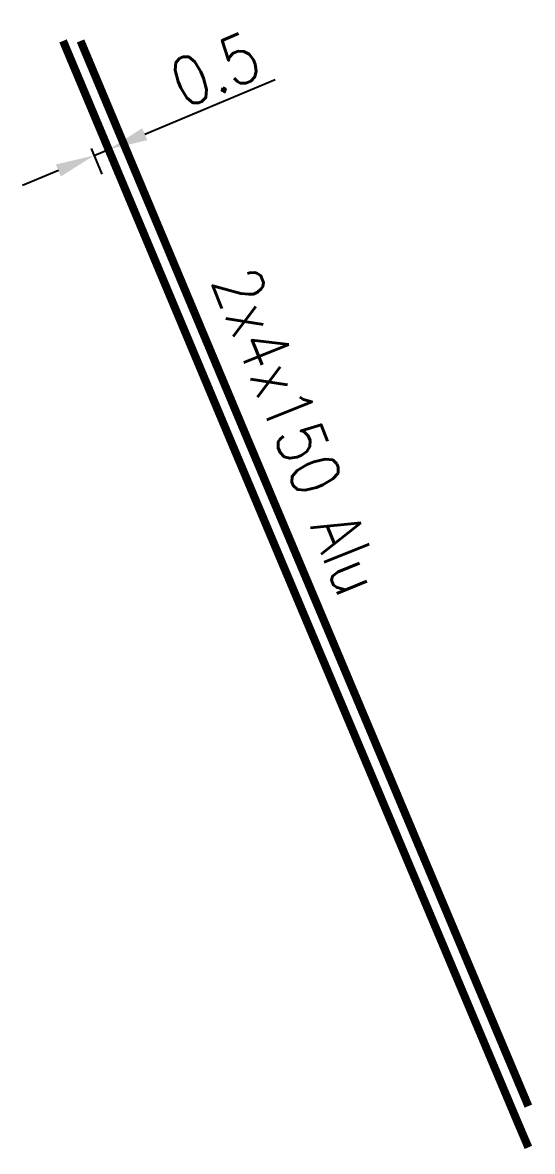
# Model space of a CAD drawing. Header units: millimetres. Extents: x 132000 to 133001, y 131224 to 132001.
# Drawn here: x 132984.35 to 133000.12, y 131965.62 to 132000.57 of the extents above; entities that cross this region are included whole.
import ezdxf
from ezdxf.enums import TextEntityAlignment as Align

# ---------------------------------------------------------------- set-up
doc = ezdxf.new("R2010")
doc.units = ezdxf.units.MM
doc.header["$PDMODE"] = 34
doc.linetypes.add('B_ST_AL', pattern=[2000, 1000, 1000])
doc.layers.get('DEFPOINTS').update_dxf_attribs({"linetype": 'CONTINUOUS'})
doc.layers.add('B_110', color=1, linetype='CONTINUOUS')
doc.styles.get("Standard").update_dxf_attribs({"font": 'romans.shx', "width": 0.85})
doc.dimstyles.get("Standard").update_dxf_attribs({"dimtxt": 1.5, "dimasz": 1.2, "dimexe": 0.625, "dimexo": 0.625, "dimgap": 0.25, "dimtad": 1, "dimdec": 1, "dimzin": 0, "dimdsep": 46, "dimtxsty": 'Standard', "dimcen": -0.5, "dimadec": 0, "dimazin": 0, "dimtfac": 1, "dimtdec": 1, "dimtmove": 0, "dimatfit": 3, "dimfxl": 1, "dimtolj": 1, "dimtzin": 0, "dimarcsym": 0})

# ---------------------------------------------------------------- blocks, each defined once
blk = doc.blocks.new('*D27')
at = {"layer": 'B_110', "color": 0, "linetype": 'Continuous', "lineweight": -2}
for p, q in [((132988.13, 131997.111), (132992.161, 131998.802)), ((132986.933, 131996.864), (132987.266, 131996.071)), ((132986.472, 131996.67), (132986.805, 131995.877)), ((132986.563, 131996.453), (132987.024, 131996.647)), ((132985.456, 131995.989), (132984.35, 131995.525))]:
    blk.add_line(p, q, dxfattribs=at)
at = {"layer": 'B_110', "color": 0, "linetype": 'Continuous'}
for points in [[(132988.053, 131997.296), (132988.208, 131996.927), (132987.024, 131996.647)], [(132985.379, 131996.174), (132985.534, 131995.805), (132986.563, 131996.453)]]:
    blk.add_solid(points, dxfattribs=at)
at = {"layer": 'DEFPOINTS', "color": 0, "linetype": 'Continuous'}
for p in [(132986.691, 131997.44), (132986.23, 131997.247), (132986.563, 131996.453)]:
    blk.add_point(p, dxfattribs=at)
at = {"layer": 'B_110', "color": 0, "linetype": 'Continuous', "insert": (132990.312, 131999.111), "char_height": 1.5, "attachment_point": 5, "rotation": 22.7616}
blk.add_mtext('\\A1;0.5', dxfattribs=at)

msp = doc.modelspace()

# ---------------------------------------------------------------- linework, layer by layer
at = {"layer": 'B_110', "linetype": 'B_ST_AL', "const_width": 0.25, "flags": 128}
for points in [[(132985.602, 132000), (132990.678, 131987.885), (132999.68, 131966.49), (133000, 131965.74)], [(132986.144, 132000), (132991.139, 131988.078), (133000, 131967.018)]]:
    msp.add_lwpolyline(points, dxfattribs=at)

# ---------------------------------------------------------------- texts
at = {"layer": 'B_110', "linetype": 'B_ST_AL', "width": 0.85}
msp.add_text('2x4x150 Alu', height=1.5, rotation=291.97, dxfattribs=at).set_placement((132992.859, 131987.912), align=Align.MIDDLE)

# ---------------------------------------------------------------- dimensions: what is measured, and where the dimension line sits
at = {"layer": 'B_110', "linetype": 'Continuous'}
dim = msp.add_linear_dim(base=(132986.563, 131996.453), p1=(132986.691, 131997.44), p2=(132986.23, 131997.247), angle=202.7616, dimstyle='Standard', dxfattribs=at)
dim.commit()
dim.dimension.update_dxf_attribs({"geometry": '*D27', "text_midpoint": (132990.699, 131998.189), "dimtype": 161})

doc.saveas('drawing.dxf')
